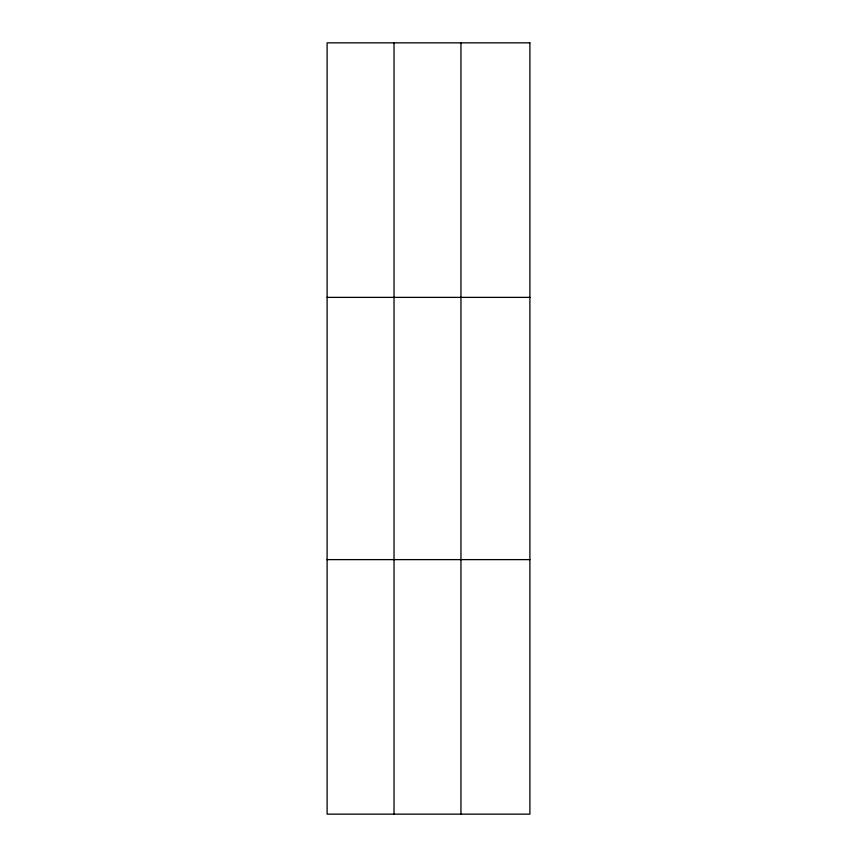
<?xml version="1.0" encoding="UTF-8"?>
<svg xmlns="http://www.w3.org/2000/svg" width="857" height="857" viewBox="0 0 857 857"><rect width="100%" height="100%" fill="white"/><g stroke="black" fill="none" stroke-linecap="round" stroke-linejoin="round"><path stroke-width="1.29" d="M394.027 814.15L394.027 42.85M460.948 814.15L460.948 42.85M327.106 297.379L529.894 297.379M327.106 559.621L529.894 559.621M529.894 42.85L529.894 814.15L327.106 814.15L327.106 42.85L529.894 42.85"/></g></svg>
